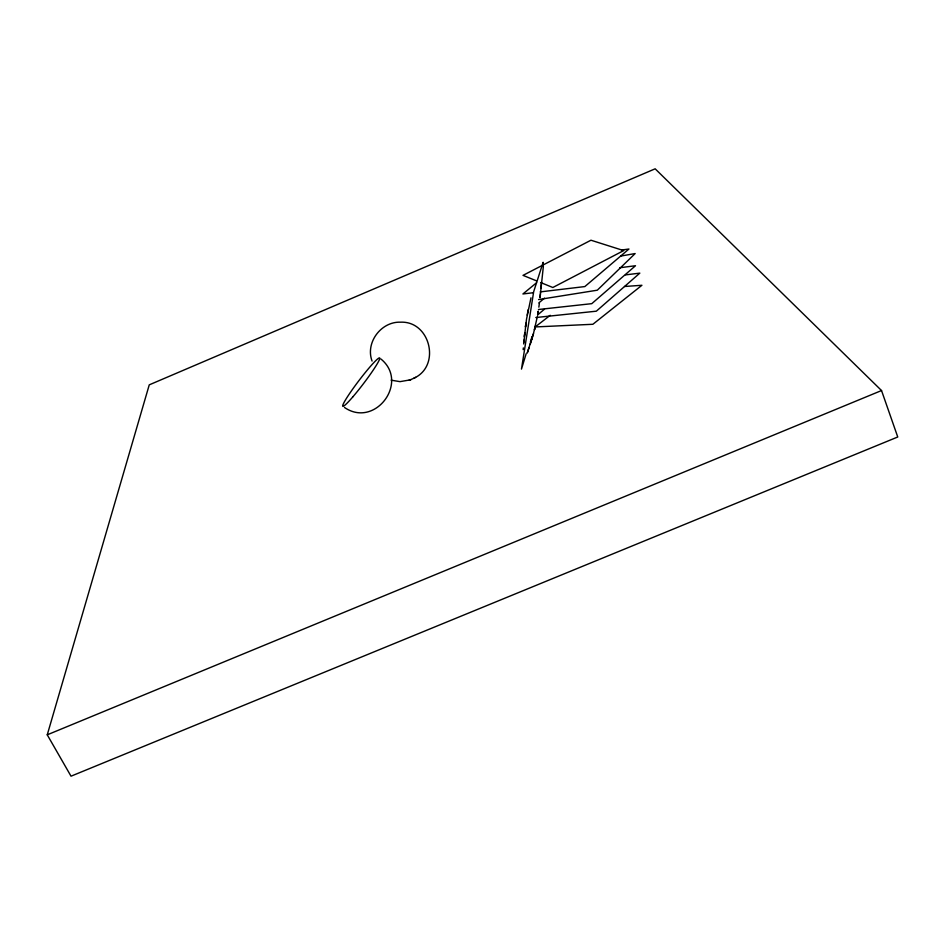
<?xml version="1.0" encoding="UTF-8"?>
<svg xmlns="http://www.w3.org/2000/svg" width="945" height="945" viewBox="0 0 945 945"><rect width="100%" height="100%" fill="white"/><g stroke="black" fill="none" stroke-linecap="round" stroke-linejoin="round"><path stroke-width="1.42" d="M540.422 293.73L540.032 297.687L543.363 266.372M523.837 342.244L526.53 319.103L530.972 297.805M540.93 288.201L541.414 282.697M524.593 334.341L524.38 336.609L524.759 332.652M523.164 349.615L523.329 347.902M523.672 343.956L524.073 340.011M525.727 324.726L525.432 327.017L525.94 323.06M538.863 307.172L539.371 303.227M542.69 265.155L543.139 262.285L533.677 291.686L521.475 369.105L526.164 353.713M537.611 314.992L538.272 311.094L538 312.701M527.18 315.146L528.231 309.57M537.339 316.61L533.476 333.62L527.239 353.028L529.058 347.665M535.39 325.99L534.48 329.817L534.87 328.187M530.18 344.382L532.378 337.377M47.25 734.82L149.251 384.851L655.157 168.812L881.531 390.545L897.75 436.992L71.017 776.188L47.25 734.82L881.531 390.545M531.905 339.019L533.476 333.62M530.417 341.901L532.035 336.621M537.74 314.839L544.485 309.157M538.851 302.884L544.497 298.159M536.583 282.744L522.916 293.966L532.992 292.761M550.25 315.299L535.165 326.946L592.881 324.277L641.915 285.284L624.515 286.489M414.595 377.882C440.937 365.254 430.093 320.804 400.538 322.186C381.154 321.383 365.136 342.657 372.07 361.073M410.284 379.831L414.347 378.024M413.745 378.354L415.611 377.327M391.112 380.185L400.018 381.638L410.095 379.902M408.925 380.315L411.004 379.583M620.723 256.071L635.158 253.555L597.299 290.198L538.567 299.565M621.786 250.012L628.945 249.019L584.849 286.571L540.197 291.899M619.743 267.754L635.501 265.734L591.771 303.664L538.449 309.499M625.484 274.889L639.824 273.129L596.33 311.188L535.803 317.532M536.571 280.878L523.022 275.361L590.968 240.219L623.688 250.602L552.825 287.504L540.635 282.531M344.5 407.472C375.011 428.558 409.622 382.3 380.918 359.005M352.946 396.735A30.405 2.729 -52.7 0 0 379.736 358.049A30.405 2.729 -52.7 0 0 350.973 391.537A30.405 2.729 -52.7 0 0 352.946 396.735"/></g></svg>
